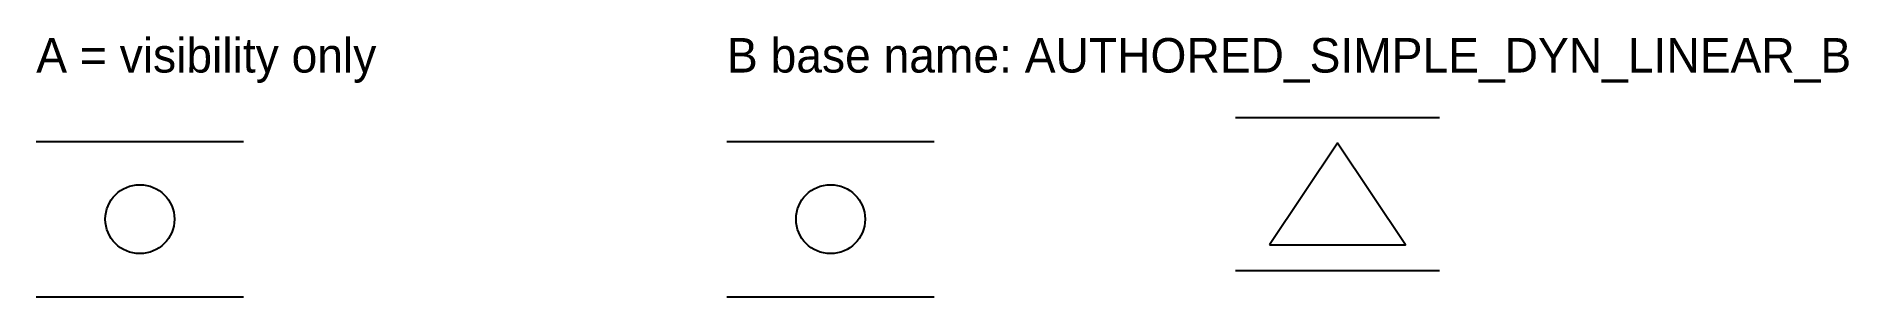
# Model space of a CAD drawing. Header units: metres. Extents: x 0 to 210, y 0 to 30.
import ezdxf

# ---------------------------------------------------------------- set-up
doc = ezdxf.new("R2010")
doc.units = ezdxf.units.M

# ---------------------------------------------------------------- blocks, each defined once
blk = doc.blocks.new('*U1')
for p, q in [((0, 18), (24, 18)), ((0, 0), (24, 0))]:
    blk.add_line(p, q)
blk.add_circle((12, 9), 4)
blk = doc.blocks.new('*U15')
for p, q in [((0, 18), (24, 18)), ((0, 0), (24, 0))]:
    blk.add_line(p, q)
blk.add_lwpolyline([(4, 3), (20, 3), (12, 15)], close=True)
blk = doc.blocks.new('*U16')
for p, q in [((0, 18), (24, 18)), ((0, 0), (24, 0))]:
    blk.add_line(p, q)
blk.add_circle((12, 9), 4)
at = {"xscale": 0.9845825074210384, "yscale": 0.9845825074210384, "zscale": 0.9845825074210384}
blk.add_blockref('*U15', (58.89, 3.06), dxfattribs=at)

msp = doc.modelspace()

# ---------------------------------------------------------------- block references
for name, p in [('*U16', (80, 0)), ('*U1', (0, 0))]:
    msp.add_blockref(name, p)

# ---------------------------------------------------------------- texts
for s, p in [('A = visibility only', (0, 26)), ('B base name: AUTHORED_SIMPLE_DYN_LINEAR_B', (80, 26))]:
    msp.add_text(s, height=4).set_placement(p)

doc.saveas('drawing.dxf')
